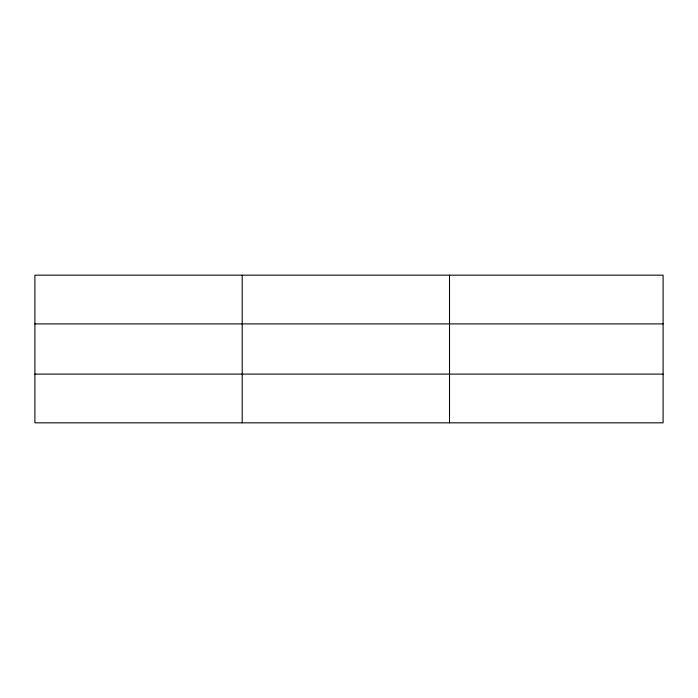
<?xml version="1.0" encoding="UTF-8"?>
<svg xmlns="http://www.w3.org/2000/svg" width="698" height="698" viewBox="0 0 698 698"><rect width="100%" height="100%" fill="white"/><g stroke="black" fill="none" stroke-linecap="round" stroke-linejoin="round"><path stroke-width="1.05" d="M242.206 275.169L242.206 422.831M449.512 275.169L449.512 422.831M663.1 374.102L663.1 422.831L34.9 422.831L34.9 275.169L663.1 275.169L663.1 374.102L34.9 374.102M34.9 323.898L663.1 323.898"/></g></svg>
